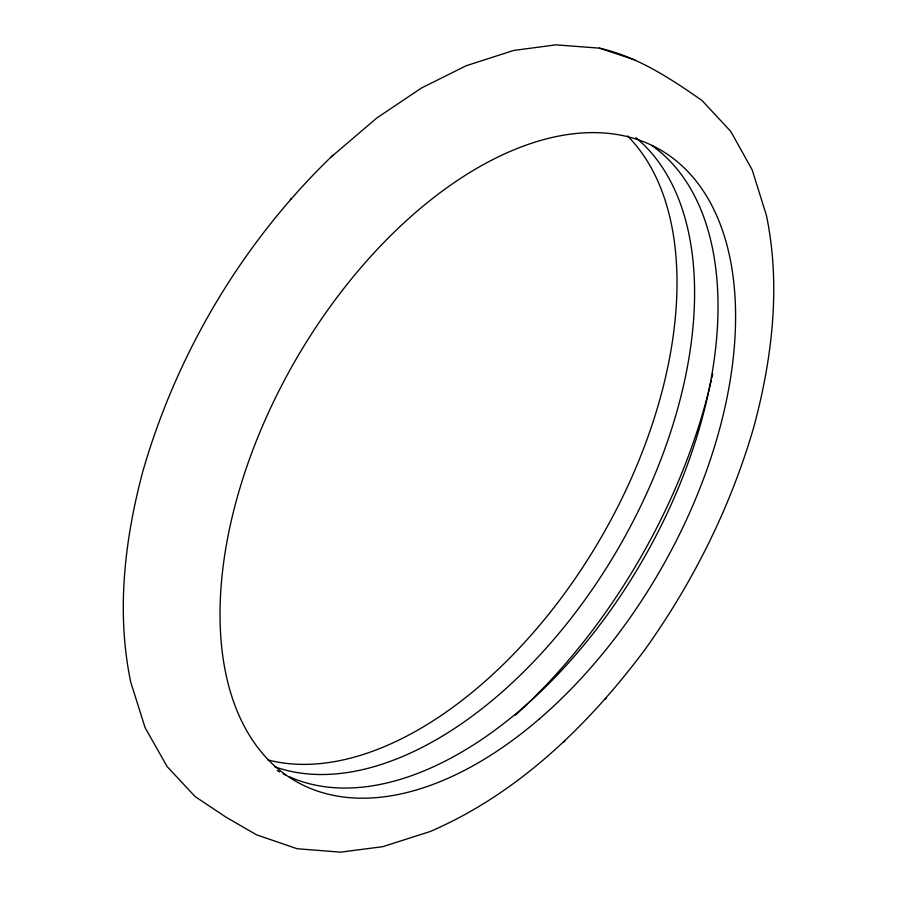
<?xml version="1.0" encoding="UTF-8"?>
<svg xmlns="http://www.w3.org/2000/svg" width="897" height="897" viewBox="0 0 897 897"><rect width="100%" height="100%" fill="white"/><g stroke="black" fill="none" stroke-linecap="round" stroke-linejoin="round"><path stroke-width="1.35" d="M332.832 155.304C243.614 241.102 178.021 350.671 143.397 469.434L142.915 471.082C124.627 539.635 116.061 612.113 130.76 682.191L145.112 727.702L167.178 766.632L195.098 796.547L226.066 817.212L256.542 834.804L297.098 848.73L340.557 852.15L382.75 846.678L430.145 831.541C517.737 793.778 588.118 725.55 644.618 650.067C692.787 582.736 730.225 507.848 753.435 428.318L753.917 426.669C772.306 358.082 780.973 285.56 766.419 215.392L752.157 169.802L732.356 134.258L730.18 130.783L701.936 100.43C670.294 78.42 637.632 56.724 599.443 48.146L555.938 44.85L513.712 50.445L466.294 65.694L421.489 88.007L376.718 118.056L331.419 156.762M605.228 699.122L606.193 698.124M290.314 199.47L291.278 198.484M563.484 742.368L564.852 740.956M599.443 48.146L635.154 59.998M635.962 137.746A364.563 210.481 -60 0 1 619.816 545.701A364.563 210.481 -60 0 1 274.729 766.767M627.541 135.974A364.563 210.481 -60 0 1 601.652 536.574A364.563 210.481 -60 0 1 267.71 759.882M712.767 373.724A405.993 234.397 -60 0 1 711.893 377.704M711.287 380.373A405.993 234.397 -60 0 1 515.383 715.189M651.794 145.471A364.563 210.481 -60 0 1 643.261 559.212A364.563 210.481 -60 0 1 289.294 776.757M285.605 775.042A364.563 210.481 -60 0 1 283.183 773.819M279.595 771.902A364.563 210.481 -60 0 1 277.229 770.557M539.512 718.8A364.563 210.481 -60 0 0 663.724 151.873A364.563 210.481 -60 0 0 230.204 525.541A364.563 210.481 -60 0 0 539.512 718.8"/></g></svg>
